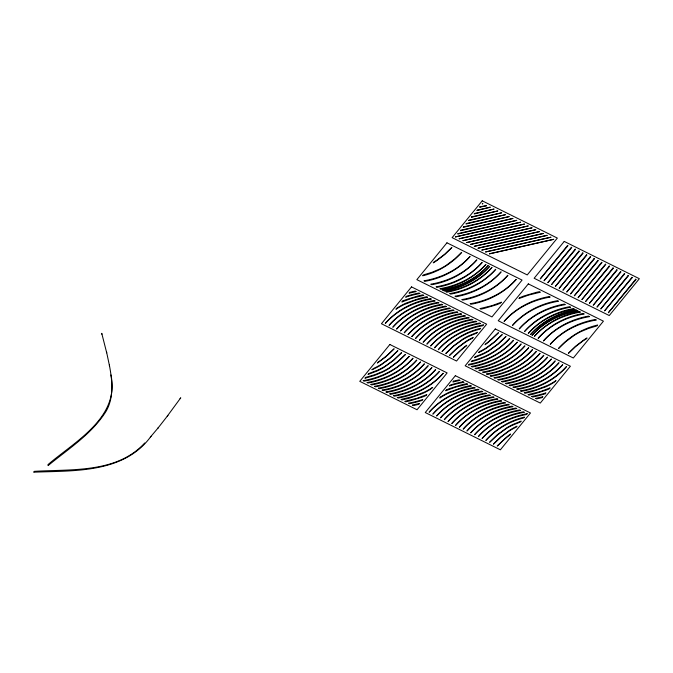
<?xml version="1.0" encoding="UTF-8"?>
<svg xmlns="http://www.w3.org/2000/svg" width="673" height="673" viewBox="0 0 673 673"><rect width="100%" height="100%" fill="white"/><g stroke="black" fill="none" stroke-linecap="round" stroke-linejoin="round"><path stroke-width="1.01" d="M167.249 416.2L180.759 397.81L180.078 398.643M157.827 428.289L167.93 415.367M405.853 297.104L406.568 296.229A92.235 73.466 -15.1 0 1 419.001 292.991L420.028 293.478A95.457 76.032 -15.1 0 0 405.844 297.062M483.382 324.916L482.718 325.74C465.867 328.761 449.9 336.845 438.401 349.666M449.682 385.898L450.397 385.023A92.235 73.466 -15.1 0 1 462.822 381.784M527.211 413.71L526.538 414.526C509.688 417.554 493.73 425.639 482.23 438.451M545.239 393.747L545.963 392.864A95.457 76.032 -15.1 0 1 531.779 396.456M150.357 437.114L158.517 427.448M151.038 436.272C124.034 473.472 74.358 470.553 33.65 472.185L34.331 471.352C71.59 469.064 116.866 473.388 144.72 442.994M453.425 357.119L463.537 347.689A65.702 52.334 -15.1 0 1 466.759 345.257L465.994 346.2A70.228 55.935 -15.1 0 0 459.928 351.028L453.535 357.178M498.39 332.849L488.27 342.288A65.702 52.334 -15.1 0 1 485.056 344.711L485.822 343.768A70.228 55.935 -15.1 0 0 491.887 338.94L498.272 332.799M497.254 445.913L507.366 436.483A65.702 52.334 -15.1 0 1 510.588 434.051L509.814 434.994A70.228 55.935 -15.1 0 0 503.757 439.822M394.058 348.934L385.503 357.094L377.36 363.033L378.117 362.116A59.342 47.27 -15.1 0 0 381.027 360.181L387.816 354.797L393.949 348.875M451.844 247.588L444.634 254.596L436.684 260.703A57.483 45.789 -15.1 0 1 433.235 262.849L433.984 261.94A57.491 45.798 -15.1 0 0 437.282 259.887L444.887 254.091L451.734 247.538M568.441 353.224L575.651 346.216L583.6 340.109A57.483 45.789 -15.1 0 1 587.049 337.964L586.301 338.872A57.491 45.798 -15.1 0 0 583.003 340.925L575.398 346.721L568.55 353.275M397.844 350.81L389.608 358.701L380.211 365.489A56.296 44.839 -15.1 0 1 373.616 368.981L371.866 369.763L374.289 368.114A56.414 44.94 -15.1 0 0 382.23 363.79L389.81 358.221L397.735 350.759M449.64 355.243L457.186 347.949L465.758 341.505A56.397 44.923 -15.1 0 1 473.195 337.383L472.463 338.283A56.372 44.898 -15.1 0 0 465.27 342.254L456.992 348.412L449.757 355.294M502.167 334.733L494.63 342.027L486.057 348.463A56.397 44.923 -15.1 0 1 478.621 352.585L479.353 351.693A56.372 44.898 -15.1 0 0 486.545 347.714L494.823 341.556L502.058 334.674M493.469 444.037L501.015 436.735L509.587 430.299A56.397 44.923 -15.1 0 1 517.024 426.177L516.292 427.069A56.372 44.898 -15.1 0 0 509.099 431.048L500.813 437.206L493.578 444.087M445.863 353.367L453.686 345.821L462.974 338.999A56.196 44.763 -15.1 0 1 468.778 335.819L477.367 332.285L476.644 333.16L468.265 336.601A56.179 44.746 -15.1 0 0 462.595 339.688L453.543 346.25L445.972 353.418M505.953 336.609L498.129 344.147L488.842 350.97A56.196 44.763 -15.1 0 1 483.037 354.158L474.448 357.691L475.172 356.808L483.55 353.367A56.179 44.746 -15.1 0 0 489.221 350.28L498.272 343.726L505.844 336.55M489.683 442.153L497.515 434.615L506.794 427.792A56.196 44.763 -15.1 0 1 512.599 424.604L521.188 421.079L520.473 421.954L512.094 425.395A56.179 44.746 -15.1 0 0 506.424 428.482L497.364 435.044L489.793 442.211M401.63 352.686L393.385 360.585L383.585 367.618A56.271 44.822 -15.1 0 1 377.376 370.873L368.03 374.457L368.745 373.582L377.881 370.083A56.381 44.914 -15.1 0 0 385.898 365.742L393.537 360.148L401.52 352.635M461.686 252.476C451.39 263.967 437.719 272.313 422.652 275.795L423.367 274.929L432.024 272.279L439.435 269.166A56.322 44.864 -15.1 0 0 446.149 265.398L454.78 258.928L461.577 252.417M405.415 354.57L398.223 361.552L389.162 368.383A56.313 44.855 -15.1 0 1 382.104 372.304L374.238 375.534L364.926 378.26L365.641 377.385L374.768 374.718L382.5 371.572A56.271 44.822 -15.1 0 0 389.448 367.769L398.323 361.182L405.306 354.511M442.077 351.483C452.264 340.126 465.75 331.806 480.631 328.289L479.916 329.156C465.43 332.613 452.231 340.563 442.186 351.542M509.739 338.485C499.551 349.851 486.066 358.162 471.184 361.687L471.891 360.812C486.386 357.355 499.585 349.405 509.629 338.435M558.598 348.336C568.895 336.845 582.566 328.5 597.632 325.017L596.917 325.883L588.261 328.533L580.849 331.646A56.322 44.864 -15.1 0 0 574.136 335.415L565.505 341.884L558.708 348.395M485.898 440.277C496.094 428.92 509.57 420.6 524.46 417.075L523.745 417.95C509.259 421.407 496.051 429.357 486.015 440.335M497.364 445.963L503.749 439.822M385.318 323.309C396.919 310.11 413.129 301.655 430.35 298.593L431.385 299.106C413.962 302.026 397.289 310.085 385.427 323.368M389.095 325.194C400.704 311.986 416.915 303.531 434.135 300.478L435.162 300.991C417.74 303.91 401.074 311.961 389.213 325.244M392.881 327.07C404.481 313.87 420.692 305.407 437.913 302.354L438.947 302.867C421.525 305.786 404.86 313.837 392.99 327.12M396.666 328.946C408.267 315.746 424.478 307.292 441.698 304.23L442.733 304.743C425.311 307.662 408.637 315.713 396.776 329.004M470.015 256.606C458.406 269.806 442.195 278.269 424.974 281.322L423.948 280.809C441.37 277.89 458.035 269.839 469.897 256.556M400.452 330.822C412.053 317.622 428.264 309.168 445.484 306.106L446.519 306.619C429.096 309.538 412.423 317.597 400.561 330.88M404.237 332.706C415.838 319.498 432.049 311.044 449.27 307.99L450.304 308.503C432.882 311.422 416.208 319.473 404.347 332.756M476.82 259.988C465.22 273.188 449.009 281.651 431.788 284.704L430.754 284.191C448.176 281.272 464.85 273.221 476.711 259.929M408.023 334.582C419.624 321.383 435.835 312.92 453.055 309.866L454.082 310.379C436.659 313.298 419.994 321.349 408.132 334.641M482.12 262.613C470.52 275.821 454.309 284.275 437.088 287.337L436.054 286.824C453.476 283.905 470.149 275.846 482.011 262.563M411.8 336.458C423.401 323.259 439.612 314.804 456.832 311.742L457.867 312.255C440.445 315.174 423.78 323.233 411.91 336.517M485.906 264.497C474.305 277.697 458.094 286.151 440.874 289.213L439.839 288.7C457.261 285.781 473.927 277.722 485.797 264.439M415.586 338.342C427.187 325.135 443.398 316.68 460.618 313.618L461.653 314.131C444.23 317.05 427.565 325.109 415.695 338.393M488.177 265.625C476.568 278.824 460.357 287.278 443.145 290.341L442.111 289.827C459.533 286.908 476.198 278.849 488.06 265.566M489.692 266.373C478.082 279.573 461.871 288.036 444.66 291.089L443.625 290.576C461.047 287.657 477.712 279.606 489.574 266.315M419.372 340.218C430.972 327.019 447.183 318.556 464.404 315.502L465.438 316.016C448.016 318.935 431.343 326.985 419.481 340.269M491.955 267.501C480.354 280.7 464.143 289.163 446.922 292.217L445.896 291.703C463.31 288.784 479.984 280.734 491.845 267.442M409.201 356.446C397.592 369.645 381.381 378.1 364.169 381.162L363.134 380.649C380.556 377.73 397.221 369.679 409.083 356.387M423.157 342.094C434.758 328.895 450.969 320.432 468.189 317.378L469.224 317.892C451.802 320.811 435.128 328.861 423.267 342.153M495.74 269.377C484.139 282.576 467.928 291.039 450.708 294.093L449.673 293.579C467.096 290.66 483.769 282.61 495.631 269.326M412.978 358.322C401.377 371.521 385.166 379.984 367.946 383.038L366.92 382.525C384.333 379.606 401.007 371.555 412.869 358.272M426.943 343.97C438.544 330.771 454.755 322.317 471.975 319.254L473.001 319.768C455.587 322.687 438.914 330.746 427.052 344.029M501.04 272.01C489.439 285.209 473.228 293.664 456.008 296.726L454.973 296.213C472.396 293.293 489.069 285.234 500.931 271.951M416.764 360.198C405.163 373.406 388.952 381.86 371.732 384.914L370.697 384.409C388.119 381.49 404.793 373.431 416.654 360.148M430.72 345.855C442.329 332.647 458.54 324.193 475.752 321.13L476.787 321.644C459.365 324.563 442.699 332.622 430.838 345.905M420.549 362.082C408.948 375.282 392.738 383.736 375.517 386.798L374.482 386.285C391.905 383.366 408.578 375.307 420.44 362.024M434.506 347.731C446.106 334.531 462.317 326.069 479.538 323.015L480.572 323.528C463.15 326.447 446.485 334.498 434.615 347.781M507.854 275.392C496.253 288.591 480.034 297.045 462.822 300.108L461.787 299.594C479.21 296.675 495.875 288.616 507.745 275.333M424.335 363.958C412.734 377.158 396.523 385.621 379.303 388.674L378.268 388.161C395.69 385.242 412.356 377.191 424.226 363.9M438.291 349.607C449.892 336.407 466.103 327.944 483.323 324.891M428.121 365.834C416.52 379.034 400.309 387.497 383.088 390.55L382.054 390.037C399.476 387.118 416.141 379.067 428.011 365.784M516.174 279.522C504.573 292.721 488.362 301.176 471.142 304.238L470.107 303.725C487.53 300.806 504.203 292.755 516.065 279.463M431.898 367.71C420.297 380.918 404.086 389.373 386.866 392.435L385.839 391.922C403.262 389.002 419.927 380.943 431.788 367.66M435.683 369.595C424.083 382.794 407.872 391.249 390.651 394.311L389.617 393.798C407.039 390.878 423.712 382.819 435.574 369.536M439.469 371.471C427.868 384.67 411.657 393.133 394.437 396.187L393.402 395.674C410.824 392.754 427.498 384.704 439.36 371.412M443.255 373.347C431.654 386.546 415.443 395.009 398.223 398.063L397.188 397.55C414.61 394.63 431.284 386.58 443.145 373.296M504.111 321.29C515.711 308.091 531.922 299.636 549.143 296.574L550.178 297.087C532.755 300.007 516.082 308.057 504.22 321.349M512.431 325.421C524.031 312.222 540.242 303.767 557.463 300.705L558.497 301.218C541.075 304.137 524.41 312.196 512.54 325.48M429.138 412.103C440.739 398.904 456.95 390.449 474.171 387.387L475.205 387.9C457.783 390.82 441.118 398.87 429.248 412.162M432.924 413.979C444.525 400.78 460.736 392.325 477.956 389.263L478.991 389.776C461.569 392.696 444.895 400.755 433.033 414.038M519.245 328.803C530.846 315.603 547.056 307.149 564.277 304.087L565.312 304.6C547.889 307.519 531.216 315.57 519.354 328.861M436.71 415.864C448.311 402.656 464.521 394.201 481.742 391.148L482.777 391.661C465.354 394.58 448.681 402.631 436.819 415.914M513.524 340.361C501.923 353.569 485.713 362.024 468.492 365.086L469.098 364.236C485.948 361.216 501.915 353.132 513.415 340.311M440.495 417.74C452.096 404.54 468.307 396.077 485.527 393.024L486.562 393.537C469.14 396.456 452.466 404.507 440.605 417.79M524.545 331.436C536.145 318.236 552.356 309.773 569.577 306.72L570.611 307.233C553.189 310.152 536.516 318.203 524.654 331.486M517.31 342.246C505.709 355.445 489.498 363.9 472.278 366.962L471.243 366.449C488.665 363.529 505.33 355.47 517.201 342.187M444.273 419.616C455.882 406.416 472.093 397.962 489.313 394.9L490.339 395.413C472.917 398.332 456.252 406.383 444.39 419.674M528.33 333.312C539.931 320.112 556.142 311.649 573.362 308.596L574.389 309.109C556.966 312.028 540.301 320.079 528.44 333.371M521.087 344.122C509.486 357.321 493.275 365.784 476.055 368.838L475.029 368.324C492.443 365.405 509.116 357.355 520.978 344.063M530.593 334.439C542.202 321.24 558.413 312.777 575.625 309.723L576.66 310.236C559.238 313.155 542.573 321.206 530.711 334.498M448.058 421.491C459.659 408.292 475.87 399.838 493.09 396.776L494.125 397.289C476.703 400.208 460.038 408.267 448.168 421.55M532.107 335.188C543.708 321.988 559.919 313.534 577.14 310.472L578.174 310.985C560.752 313.904 544.087 321.963 532.217 335.247M524.873 345.998C513.272 359.197 497.061 367.66 479.841 370.714L478.806 370.2C496.228 367.281 512.902 359.231 524.763 345.947M534.379 336.315C545.98 323.116 562.191 314.661 579.411 311.599L580.446 312.112C563.023 315.031 546.358 323.09 534.488 336.374M451.844 423.376C463.445 410.168 479.656 401.714 496.876 398.66L497.911 399.173C480.488 402.092 463.815 410.143 451.953 423.426M528.658 347.874C517.057 361.081 500.847 369.536 483.626 372.598L482.591 372.085C500.014 369.166 516.687 361.107 528.549 347.823M538.164 338.199C549.765 324.992 565.976 316.537 583.197 313.475L584.231 313.988C566.809 316.907 550.135 324.966 538.274 338.25M455.629 425.252C467.23 412.053 483.441 403.59 500.662 400.536L501.696 401.049C484.274 403.968 467.6 412.019 455.739 425.311M532.444 349.758C520.843 362.957 504.632 371.412 487.412 374.474L486.377 373.961C503.799 371.042 520.473 362.983 532.335 349.699M459.415 427.128C471.016 413.929 487.227 405.474 504.447 402.412L505.482 402.925C488.06 405.844 471.386 413.903 459.524 427.187M543.464 340.824C555.065 327.625 571.276 319.162 588.496 316.108L589.531 316.621C572.109 319.54 555.435 327.591 543.574 340.883M536.23 351.634C524.629 364.833 508.418 373.296 491.197 376.35L490.163 375.837C507.585 372.918 524.25 364.867 536.12 351.575M463.201 429.012C474.802 415.805 491.012 407.35 508.233 404.288L509.259 404.801C491.837 407.72 475.172 415.779 463.31 429.063M540.015 353.51C528.406 366.718 512.195 375.172 494.975 378.226L493.948 377.713C511.371 374.794 528.036 366.743 539.897 353.46M550.27 344.206C561.879 331.007 578.09 322.544 595.302 319.49L596.337 320.003C578.915 322.922 562.249 330.973 550.388 344.256M466.978 430.888C478.579 417.689 494.79 409.226 512.01 406.172L513.045 406.685C495.622 409.605 478.957 417.655 467.087 430.939M543.792 355.394C532.192 368.594 515.981 377.048 498.76 380.11L497.726 379.597C515.148 376.678 531.821 368.619 543.683 355.336M470.764 432.764C482.364 419.565 498.575 411.102 515.796 408.048L516.83 408.561C499.408 411.481 482.743 419.531 470.873 432.823M547.578 357.27C535.977 370.47 519.766 378.924 502.546 381.986L501.511 381.473C518.933 378.554 535.607 370.503 547.469 357.212M474.549 434.64C486.15 421.441 502.361 412.986 519.581 409.924L520.616 410.437C503.194 413.357 486.52 421.416 474.658 434.699M551.364 359.146C539.763 372.346 523.552 380.809 506.332 383.862L505.297 383.349C522.719 380.43 539.393 372.379 551.254 359.096M478.335 436.525C489.936 423.317 506.146 414.862 523.367 411.8L524.402 412.313C506.979 415.233 490.306 423.292 478.444 436.575M555.149 361.022C543.548 374.23 527.338 382.685 510.117 385.738L509.082 385.225C526.505 382.306 543.17 374.255 555.04 360.972M482.12 438.401C493.721 425.201 509.932 416.738 527.152 413.685M558.935 362.907C547.326 376.106 531.115 384.561 513.903 387.623L512.868 387.11C530.29 384.19 546.956 376.131 558.817 362.848M562.712 364.783C551.111 377.982 534.9 386.437 517.68 389.499L516.645 388.986C534.068 386.066 550.741 378.016 562.603 364.724M566.498 366.659C554.897 379.858 538.686 388.321 521.466 391.375L520.431 390.862C537.853 387.942 554.527 379.892 566.388 366.608M531.788 396.498L532.823 397.011A92.235 73.466 -15.1 0 0 545.256 393.772M462.822 381.751L463.857 382.264M106.704 352.829L101.749 333.337L101.917 334.262M106.536 351.903L109.522 365.952M109.354 365.027C112.214 380.178 114.174 397.045 106.208 411.068C92.033 433.967 68.436 448.773 48.103 465.59L47.926 464.664C74.728 441.614 120.021 417.647 110.936 374.954M449.665 385.856A95.457 76.032 -15.1 0 1 463.857 382.306M446.948 242.81L416.856 279.648L491.963 316.924L522.063 280.086L446.948 242.81M411.531 286.9L381.431 323.738L456.546 361.022L486.646 324.184L411.531 286.9M482.23 200.815L452.13 237.645L527.245 274.929L557.345 238.091L482.23 200.815M396.691 308.327L395.934 309.252L397.524 308.217A56.288 44.83 -15.1 0 1 404.137 304.575L415.51 300.2L427.599 297.23L426.564 296.717L419.481 298.391L406.198 303.06A56.423 44.94 -15.1 0 0 398.214 307.334L396.691 308.327M402.58 301.109L401.857 302L411.582 298.366L423.813 295.354L422.779 294.841L418.269 295.859L405.802 299.746A60.116 47.884 -15.1 0 0 402.58 301.109M409.748 292.343L409.041 293.209L416.242 291.594L415.207 291.081L409.748 292.343M458.128 233.565L457.741 234.036L516.814 220.332L458.128 233.565M460.862 230.216L460.475 230.688L513.028 218.447L460.862 230.216M463.596 226.868L463.209 227.339L509.242 216.571L463.596 226.868M466.339 223.52L465.952 223.991L505.457 214.695L466.339 223.52M469.073 220.172L468.686 220.643L501.671 212.819L469.073 220.172M471.807 216.824L471.42 217.295L497.894 210.935L471.807 216.824M474.549 213.476L474.162 213.947L494.108 209.059L474.549 213.476M477.283 210.119L476.896 210.599L490.323 207.183L477.283 210.119M480.017 206.771L479.63 207.25L486.613 205.677L480.017 206.771M482.751 203.423L482.364 203.902L482.751 203.423M389.86 344.492L359.761 381.33L417.041 409.756L447.133 372.926L389.86 344.492M501.318 302.227L500.594 303.111A61.68 49.129 -15.1 0 1 496.371 304.819L483.937 308.47L480.985 309.117L479.95 308.604L491.828 305.702L501.318 302.227M419.531 403.455L418.816 404.322L415.485 405.121L413.357 405.575L412.322 405.062L419.531 403.455M422.711 399.56L421.996 400.435A92.235 73.466 -15.1 0 1 409.571 403.674L408.536 403.186A95.457 76.032 -15.1 0 0 422.728 399.594M426.716 394.664L425.984 395.556A60.116 47.884 -15.1 0 1 422.77 396.91L410.303 400.805L405.785 401.823L404.759 401.31L416.982 398.298L426.716 394.664M432.638 387.412L430.35 389.322A56.423 44.94 -15.1 0 1 422.366 393.604L409.083 398.265L402.008 399.947L400.973 399.434L413.054 396.464L424.427 392.09A56.288 44.83 -15.1 0 0 431.04 388.439L432.638 387.412M553.669 239.336L489.448 253.814L553.669 239.336M528.322 283.888L498.222 320.727L573.329 358.002L603.429 321.164L528.322 283.888M564.235 241.422L534.143 278.26L609.25 315.544L639.35 278.706L564.235 241.422M455.36 375.694L425.26 412.532L500.367 449.808L530.467 412.978L455.36 375.694M519.691 297.702L518.967 298.585L528.456 295.111L540.335 292.208L539.3 291.695L536.347 292.343L523.914 295.994A61.68 49.129 -15.1 0 0 519.691 297.702M495.269 328.954L465.169 365.792L540.284 403.068L570.384 366.23L495.269 328.954M440.512 397.112L439.755 398.046L441.353 397.011A56.288 44.83 -15.1 0 1 447.966 393.369L459.339 388.994L471.42 386.024L470.385 385.511L463.31 387.185L450.027 391.854A56.423 44.94 -15.1 0 0 442.043 396.128L440.512 397.112M446.409 389.903L445.686 390.786L455.411 387.16L467.642 384.148L466.608 383.635L462.09 384.653L449.623 388.54A60.116 47.884 -15.1 0 0 446.409 389.903M453.577 381.128L452.862 382.003L460.071 380.388L459.036 379.875L453.577 381.128M567.6 245.443L540.234 278.933L567.978 245.637L567.6 245.443M571.385 247.328L544.02 280.809L571.764 247.513L571.385 247.328M575.171 249.203L547.805 282.694L575.541 249.389L575.171 249.203M578.948 251.079L551.591 284.57L579.327 251.273L578.948 251.079M582.734 252.955L555.376 286.446L583.112 253.149L582.734 252.955M586.52 254.84L559.154 288.322L586.898 255.025L586.52 254.84M590.305 256.716L562.939 290.206L590.684 256.901L590.305 256.716M594.091 258.592L566.725 292.082L594.469 258.785L594.091 258.592M597.868 260.476L570.511 293.958L598.247 260.661L597.868 260.476M601.654 262.352L574.296 295.834L602.032 262.537L601.654 262.352M605.439 264.228L578.073 297.718L605.818 264.413L605.439 264.228M609.225 266.104L581.859 299.594L609.603 266.298L609.225 266.104M613.01 267.989L585.645 301.47L613.389 268.174L613.01 267.989M616.788 269.865L589.43 303.355L617.166 270.05L616.788 269.865M620.573 271.741L593.216 305.231L620.952 271.926L620.573 271.741M624.359 273.617L596.993 307.107L624.737 273.81L624.359 273.617M628.145 275.501L600.779 308.983L628.523 275.686L628.145 275.501M631.93 277.377L604.564 310.867L632.309 277.562L631.93 277.377M635.707 279.253L608.35 312.743L636.086 279.438L635.707 279.253M542.775 396.767L542.068 397.634L538.728 398.424L536.6 398.887L535.573 398.374L542.775 396.767M549.959 387.976L549.227 388.868A60.116 47.884 -15.1 0 1 546.013 390.222L533.546 394.117L529.037 395.135L528.002 394.622L540.234 391.61L549.959 387.976M555.881 380.725L553.601 382.634A56.423 44.94 -15.1 0 1 545.618 386.908L532.326 391.577L525.251 393.251L524.217 392.738L536.305 389.776L547.671 385.393A56.288 44.83 -15.1 0 0 554.291 381.751L555.881 380.725M520.591 222.208L455.394 236.913L520.591 222.208M524.376 224.084L459.179 238.789L524.376 224.084M528.162 225.96L462.957 240.673L528.162 225.96M531.948 227.844L466.742 242.549L531.948 227.844M535.733 229.72L470.528 244.425L535.733 229.72M539.51 231.596L474.314 246.301L539.51 231.596M543.296 233.481L478.099 248.186L543.296 233.481M547.082 235.357L481.876 250.062L547.082 235.357M550.867 237.233L485.662 251.938L550.867 237.233"/></g></svg>
